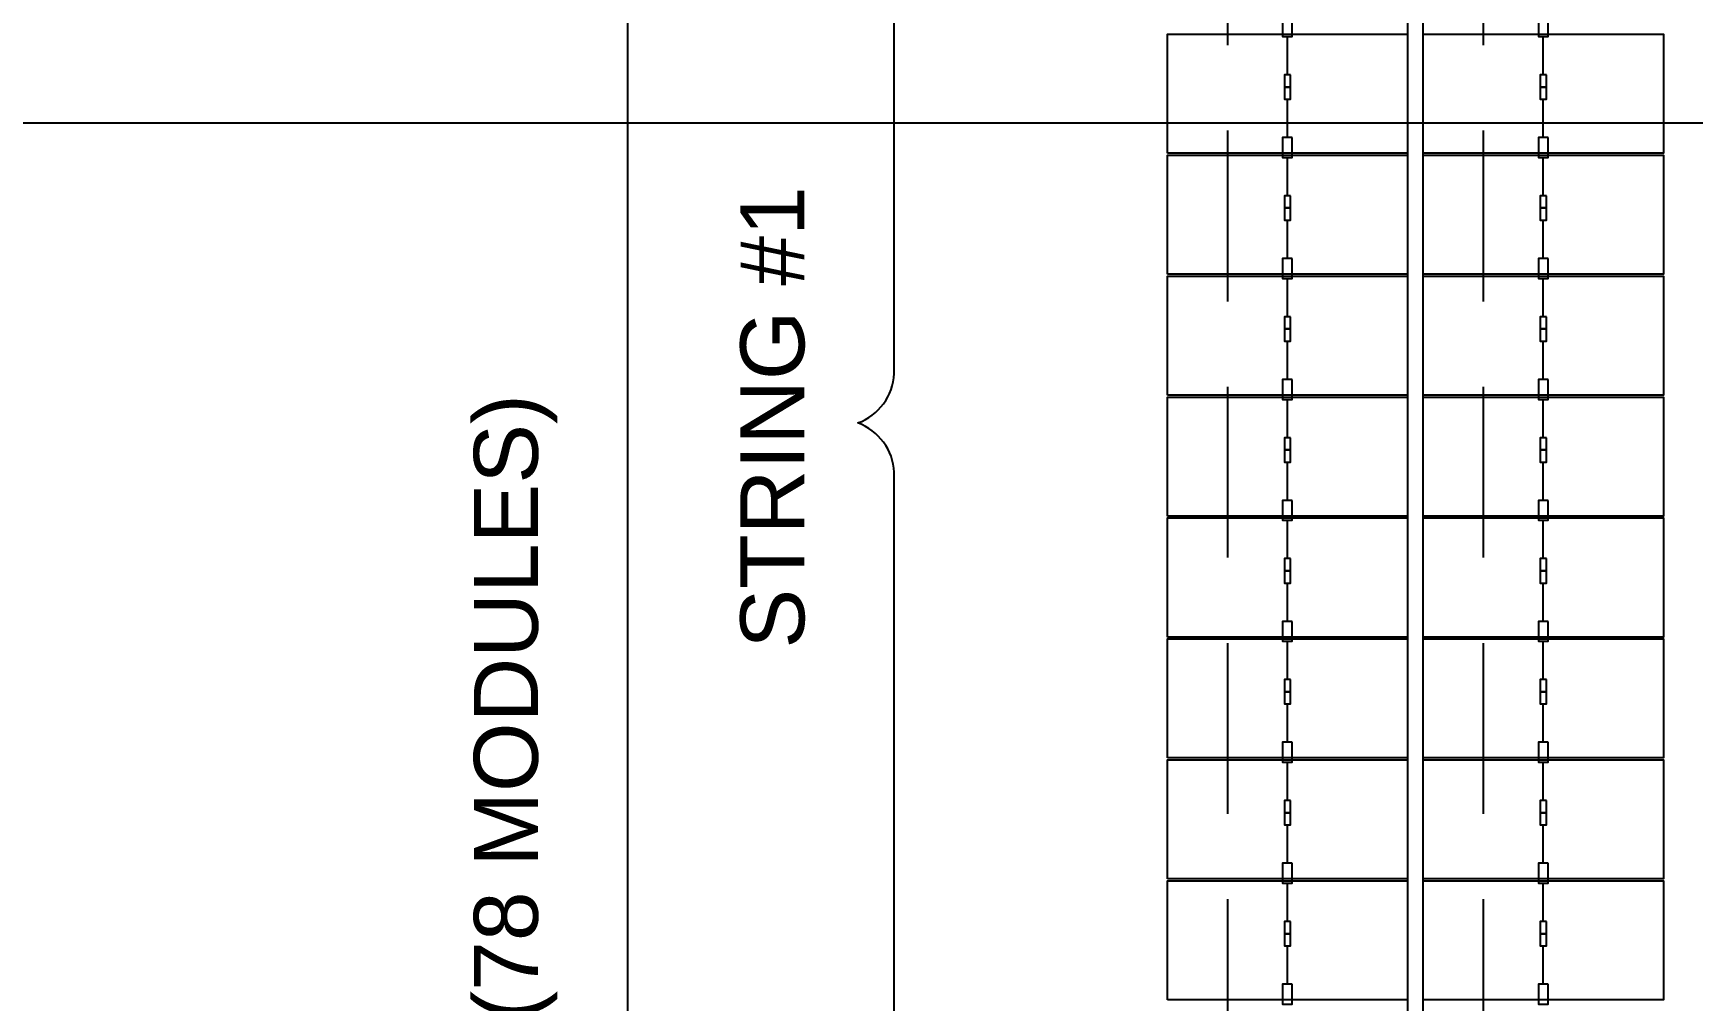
# Model space of a CAD drawing. Header units: inches. Extents: x -4 to 3761, y -12 to 63679.
# Drawn here: x 10.775 to 13.205, y 8.337 to 9.754 of the extents above; entities that cross this region are included whole.
import ezdxf
from ezdxf.enums import TextEntityAlignment as Align

# ---------------------------------------------------------------- set-up
doc = ezdxf.new("R2018")
doc.units = ezdxf.units.IN
doc.header["$MEASUREMENT"] = 0
doc.linetypes.add('HIDDEN', pattern=[0.375, 0.25, -0.125])
for name, color, linetype in [('E-DIM', 7, 'Continuous'), ('E-HARN-COMP', 8, 'Continuous'), ('E-TRNK-CABL-NEG', 170, 'HIDDEN'), ('E-TRUNK-CABLE-POS', 10, 'HIDDEN'), ('G-ANNO-TEXT', 1, 'Continuous'), ('PVcase PV Modules (full frames)', 142, 'Continuous')]:
    doc.layers.add(name, color=color, linetype=linetype)
doc.styles.add('NEI-A', font='arial.ttf')
doc.styles.get("Standard").update_dxf_attribs({"font": 'arial.ttf'})

# ---------------------------------------------------------------- blocks, each defined once
blk = doc.blocks.new('DETAIL-TITLE_WITH_SCALE')
at = {"color": 153, "style": 'NEI-A'}
blk.add_attdef('DETAIL_NO', text='', height=0.25, dxfattribs=at).set_placement((0.25, 0), align=Align.MIDDLE_CENTER)
at = {"color": 153, "lineweight": 30, "flags": 104}
blk.add_attdef('DETAIL_TITLE', text='', height=0.25, dxfattribs=at).set_placement((0.625, 0.024), align=Align.BOTTOM_LEFT)
at = {"color": 7, "style": 'NEI-A'}
blk.add_attdef('SCALE', text='', height=0.1094, dxfattribs=at).set_placement((1.1792, -0.101), align=Align.TOP_LEFT)
blk = doc.blocks.new('HT72-18X (2x39)')
for points in [[(49978.573, 17293.928), (49978.573, 17143.993), (49979.065, 17143.993), (49979.065, 17293.928), (49978.573, 17293.928)], [(49971.076, 17251.928), (49971.076, 17255.645), (49978.573, 17255.645), (49978.573, 17251.928), (49971.076, 17251.928)], [(49979.065, 17251.928), (49979.065, 17255.645), (49986.562, 17255.645), (49986.562, 17251.928), (49979.065, 17251.928)], [(49971.076, 17248.152), (49971.076, 17251.869), (49978.573, 17251.869), (49978.573, 17248.152), (49971.076, 17248.152)], [(49979.065, 17248.152), (49979.065, 17251.869), (49986.562, 17251.869), (49986.562, 17248.152), (49979.065, 17248.152)], [(49971.076, 17244.375), (49971.076, 17248.093), (49978.573, 17248.093), (49978.573, 17244.375), (49971.076, 17244.375)], [(49979.065, 17244.375), (49979.065, 17248.093), (49986.562, 17248.093), (49986.562, 17244.375), (49979.065, 17244.375)], [(49971.076, 17240.599), (49971.076, 17244.316), (49978.573, 17244.316), (49978.573, 17240.599), (49971.076, 17240.599)], [(49979.065, 17240.599), (49979.065, 17244.316), (49986.562, 17244.316), (49986.562, 17240.599), (49979.065, 17240.599)], [(49971.076, 17236.823), (49971.076, 17240.54), (49978.573, 17240.54), (49978.573, 17236.823), (49971.076, 17236.823)], [(49979.065, 17236.823), (49979.065, 17240.54), (49986.562, 17240.54), (49986.562, 17236.823), (49979.065, 17236.823)], [(49971.076, 17233.047), (49971.076, 17236.764), (49978.573, 17236.764), (49978.573, 17233.047), (49971.076, 17233.047)], [(49979.065, 17233.047), (49979.065, 17236.764), (49986.562, 17236.764), (49986.562, 17233.047), (49979.065, 17233.047)], [(49971.076, 17229.27), (49971.076, 17232.988), (49978.573, 17232.988), (49978.573, 17229.27), (49971.076, 17229.27)], [(49979.065, 17229.27), (49979.065, 17232.988), (49986.562, 17232.988), (49986.562, 17229.27), (49979.065, 17229.27)], [(49971.076, 17225.494), (49971.076, 17229.211), (49978.573, 17229.211), (49978.573, 17225.494), (49971.076, 17225.494)], [(49979.065, 17225.494), (49979.065, 17229.211), (49986.562, 17229.211), (49986.562, 17225.494), (49979.065, 17225.494)]]:
    blk.add_lwpolyline(points)

msp = doc.modelspace()

# ---------------------------------------------------------------- linework, layer by layer
at = {"layer": 'E-HARN-COMP'}
for points in [[(12.6184, 9.7779), (12.6043, 9.7779), (12.6043, 9.7488), (12.6184, 9.7488)], [(12.9929, 9.7779), (12.9788, 9.7779), (12.9788, 9.7488), (12.9929, 9.7488)], [(12.6159, 9.6926), (12.6068, 9.6926), (12.6068, 9.6748), (12.6159, 9.6748)], [(12.6159, 9.6748), (12.6068, 9.6748), (12.6068, 9.657), (12.6159, 9.657)], [(12.9904, 9.6926), (12.9813, 9.6926), (12.9813, 9.6748), (12.9904, 9.6748)], [(12.9904, 9.6748), (12.9813, 9.6748), (12.9813, 9.657), (12.9904, 9.657)], [(12.6184, 9.6009), (12.6043, 9.6009), (12.6043, 9.5717), (12.6184, 9.5717)], [(12.9929, 9.6009), (12.9788, 9.6009), (12.9788, 9.5717), (12.9929, 9.5717)], [(12.6159, 9.5156), (12.6068, 9.5156), (12.6068, 9.4978), (12.6159, 9.4978)], [(12.9904, 9.5156), (12.9813, 9.5156), (12.9813, 9.4978), (12.9904, 9.4978)], [(12.6159, 9.4978), (12.6068, 9.4978), (12.6068, 9.48), (12.6159, 9.48)], [(12.9904, 9.4978), (12.9813, 9.4978), (12.9813, 9.48), (12.9904, 9.48)], [(12.6184, 9.4239), (12.6043, 9.4239), (12.6043, 9.3947), (12.6184, 9.3947)], [(12.9929, 9.4239), (12.9788, 9.4239), (12.9788, 9.3947), (12.9929, 9.3947)], [(12.6159, 9.3386), (12.6068, 9.3386), (12.6068, 9.3208), (12.6159, 9.3208)], [(12.9904, 9.3386), (12.9813, 9.3386), (12.9813, 9.3208), (12.9904, 9.3208)], [(12.6159, 9.3208), (12.6068, 9.3208), (12.6068, 9.303), (12.6159, 9.303)], [(12.9904, 9.3208), (12.9813, 9.3208), (12.9813, 9.303), (12.9904, 9.303)], [(12.6184, 9.2468), (12.6043, 9.2468), (12.6043, 9.2177), (12.6184, 9.2177)], [(12.9929, 9.2468), (12.9788, 9.2468), (12.9788, 9.2177), (12.9929, 9.2177)], [(12.6159, 9.1616), (12.6068, 9.1616), (12.6068, 9.1438), (12.6159, 9.1438)], [(12.9904, 9.1616), (12.9813, 9.1616), (12.9813, 9.1438), (12.9904, 9.1438)], [(12.6159, 9.1438), (12.6068, 9.1438), (12.6068, 9.126), (12.6159, 9.126)], [(12.9904, 9.1438), (12.9813, 9.1438), (12.9813, 9.126), (12.9904, 9.126)], [(12.6184, 9.0698), (12.6043, 9.0698), (12.6043, 9.0407), (12.6184, 9.0407)], [(12.9929, 9.0698), (12.9788, 9.0698), (12.9788, 9.0407), (12.9929, 9.0407)], [(12.6159, 8.9846), (12.6068, 8.9846), (12.6068, 8.9668), (12.6159, 8.9668)], [(12.6159, 8.9668), (12.6068, 8.9668), (12.6068, 8.9489), (12.6159, 8.9489)], [(12.9904, 8.9846), (12.9813, 8.9846), (12.9813, 8.9668), (12.9904, 8.9668)], [(12.9904, 8.9668), (12.9813, 8.9668), (12.9813, 8.9489), (12.9904, 8.9489)], [(12.6184, 8.8928), (12.6043, 8.8928), (12.6043, 8.8637), (12.6184, 8.8637)], [(12.9929, 8.8928), (12.9788, 8.8928), (12.9788, 8.8637), (12.9929, 8.8637)], [(12.6159, 8.8076), (12.6068, 8.8076), (12.6068, 8.7898), (12.6159, 8.7898)], [(12.9904, 8.8076), (12.9813, 8.8076), (12.9813, 8.7898), (12.9904, 8.7898)], [(12.6159, 8.7898), (12.6068, 8.7898), (12.6068, 8.7719), (12.6159, 8.7719)], [(12.9904, 8.7898), (12.9813, 8.7898), (12.9813, 8.7719), (12.9904, 8.7719)], [(12.6184, 8.7158), (12.6043, 8.7158), (12.6043, 8.6867), (12.6184, 8.6867)], [(12.9929, 8.7158), (12.9788, 8.7158), (12.9788, 8.6867), (12.9929, 8.6867)], [(12.6159, 8.6306), (12.6068, 8.6306), (12.6068, 8.6127), (12.6159, 8.6127)], [(12.9904, 8.6306), (12.9813, 8.6306), (12.9813, 8.6127), (12.9904, 8.6127)], [(12.6159, 8.6127), (12.6068, 8.6127), (12.6068, 8.5949), (12.6159, 8.5949)], [(12.9904, 8.6127), (12.9813, 8.6127), (12.9813, 8.5949), (12.9904, 8.5949)], [(12.6184, 8.5388), (12.6043, 8.5388), (12.6043, 8.5097), (12.6184, 8.5097)], [(12.9929, 8.5388), (12.9788, 8.5388), (12.9788, 8.5097), (12.9929, 8.5097)], [(12.6159, 8.4536), (12.6068, 8.4536), (12.6068, 8.4357), (12.6159, 8.4357)], [(12.6159, 8.4357), (12.6068, 8.4357), (12.6068, 8.4179), (12.6159, 8.4179)], [(12.9904, 8.4536), (12.9813, 8.4536), (12.9813, 8.4357), (12.9904, 8.4357)], [(12.9904, 8.4357), (12.9813, 8.4357), (12.9813, 8.4179), (12.9904, 8.4179)], [(12.6184, 8.3618), (12.6043, 8.3618), (12.6043, 8.3327), (12.6184, 8.3327)], [(12.9929, 8.3618), (12.9788, 8.3618), (12.9788, 8.3327), (12.9929, 8.3327)]]:
    msp.add_lwpolyline(points, close=True, dxfattribs=at)
at = {"layer": 'E-TRNK-CABL-NEG'}
for points in [[(12.6114, 9.6926), (12.6114, 9.7488)], [(12.9858, 9.6926), (12.9858, 9.7488)], [(12.6114, 9.5156), (12.6114, 9.5717)], [(12.9858, 9.5156), (12.9858, 9.5717)], [(12.6114, 9.3386), (12.6114, 9.3947)], [(12.9858, 9.3386), (12.9858, 9.3947)], [(12.6114, 9.1616), (12.6114, 9.2177)], [(12.9858, 9.1616), (12.9858, 9.2177)], [(12.6114, 8.9846), (12.6114, 9.0407)], [(12.9858, 8.9846), (12.9858, 9.0407)], [(12.6114, 8.8076), (12.6114, 8.8637)], [(12.9858, 8.8076), (12.9858, 8.8637)], [(12.6114, 8.6306), (12.6114, 8.6867)], [(12.9858, 8.6306), (12.9858, 8.6867)], [(12.6114, 8.4536), (12.6114, 8.5097)], [(12.9858, 8.4536), (12.9858, 8.5097)]]:
    msp.add_lwpolyline(points, dxfattribs=at)
at = {"layer": 'E-TRUNK-CABLE-POS'}
for points in [[(12.9858, 11.4497), (12.9858, 11.486), (12.898, 11.486), (12.898, 6.8686), (12.4357, 6.8686)], [(12.6114, 11.4497), (12.6114, 11.486), (12.5235, 11.486), (12.5235, 6.8942), (12.4357, 6.8942)], [(12.6114, 9.6009), (12.6114, 9.657)], [(12.9858, 9.6009), (12.9858, 9.657)], [(12.6114, 9.4239), (12.6114, 9.48)], [(12.9858, 9.4239), (12.9858, 9.48)], [(12.6114, 9.2468), (12.6114, 9.303)], [(12.9858, 9.2468), (12.9858, 9.303)], [(12.6114, 9.0698), (12.6114, 9.126)], [(12.9858, 9.0698), (12.9858, 9.126)], [(12.6114, 8.8928), (12.6114, 8.9489)], [(12.9858, 8.8928), (12.9858, 8.9489)], [(12.6114, 8.7158), (12.6114, 8.7719)], [(12.9858, 8.7158), (12.9858, 8.7719)], [(12.6114, 8.5388), (12.6114, 8.5949)], [(12.9858, 8.5388), (12.9858, 8.5949)], [(12.6114, 8.3618), (12.6114, 8.4179)], [(12.9858, 8.3618), (12.9858, 8.4179)]]:
    msp.add_lwpolyline(points, dxfattribs=at)
at = {"layer": 'G-ANNO-TEXT', "flags": 128}
for points in [[(11.699, 4.5429, -0.298343), (11.6456, 4.6152), (11.6456, 7.9837, 0.298343), (11.5923, 8.056, 0.298343), (11.6456, 8.1283), (11.6456, 11.4969, -0.298343), (11.699, 11.5692)], [(12.0891, 6.844, -0.298343), (12.0358, 6.9163), (12.0358, 9.1109, 0.298343), (11.9825, 9.1831, 0.298343), (12.0358, 9.2554), (12.0358, 11.45, -0.298343), (12.0891, 11.5223)]]:
    msp.add_lwpolyline(points, format="xyb", dxfattribs=at)

# ---------------------------------------------------------------- block references
at = {"layer": 'E-DIM'}
ref = msp.add_blockref('DETAIL-TITLE_WITH_SCALE', (0.6477, 12.6112), dxfattribs=dict(at, xscale=0.46875, yscale=0.46875, zscale=0.46875))
lines = msp.add_mtext('{\\LDC BLOCK TYPE-1 (1) OPTIMIZERS / (2) STRINGS}', dxfattribs={"layer": 'G-ANNO-TEXT', "insert": (0.9407, 12.6225), "char_height": 2.5, "attachment_point": 1})
ref.add_attrib('DETAIL_TITLE', '', (0.9407, 12.6225), dxfattribs={"flags": 104}).embed_mtext(lines)
at = {"layer": 'PVcase PV Modules (full frames)', "color": 144, "true_color": 0x007ca5, "xscale": 0.046875, "yscale": 0.046875, "zscale": 0.046875}
msp.add_blockref('HT72-18X (2x39)', (-2329.9585, -799.1062), dxfattribs=at)

# ---------------------------------------------------------------- texts
at = {"layer": 'G-ANNO-TEXT', "insert": (11.4203, 9.2252, -0.1789), "char_height": 0.09375, "width": 2.892543, "attachment_point": 3, "rotation": 90, "style": 'NEI-A', "bg_fill": 3, "box_fill_scale": 1.5, "bg_fill_color": 256, "bg_fill_transparency": 0}
msp.add_mtext('SOLTEC TRACKER  (78 MODULES)', dxfattribs=at)

# ---------------------------------------------------------------- next in the draw order: texts
at = {"layer": 'G-ANNO-TEXT', "insert": (11.8104, 9.5297, -0.1789), "char_height": 0.09375, "width": 0.672535, "attachment_point": 3, "rotation": 90, "style": 'NEI-A', "bg_fill": 3, "box_fill_scale": 1.5, "bg_fill_color": 256, "bg_fill_transparency": 0}
msp.add_mtext('STRING #1', dxfattribs=at)

doc.saveas('drawing.dxf')
